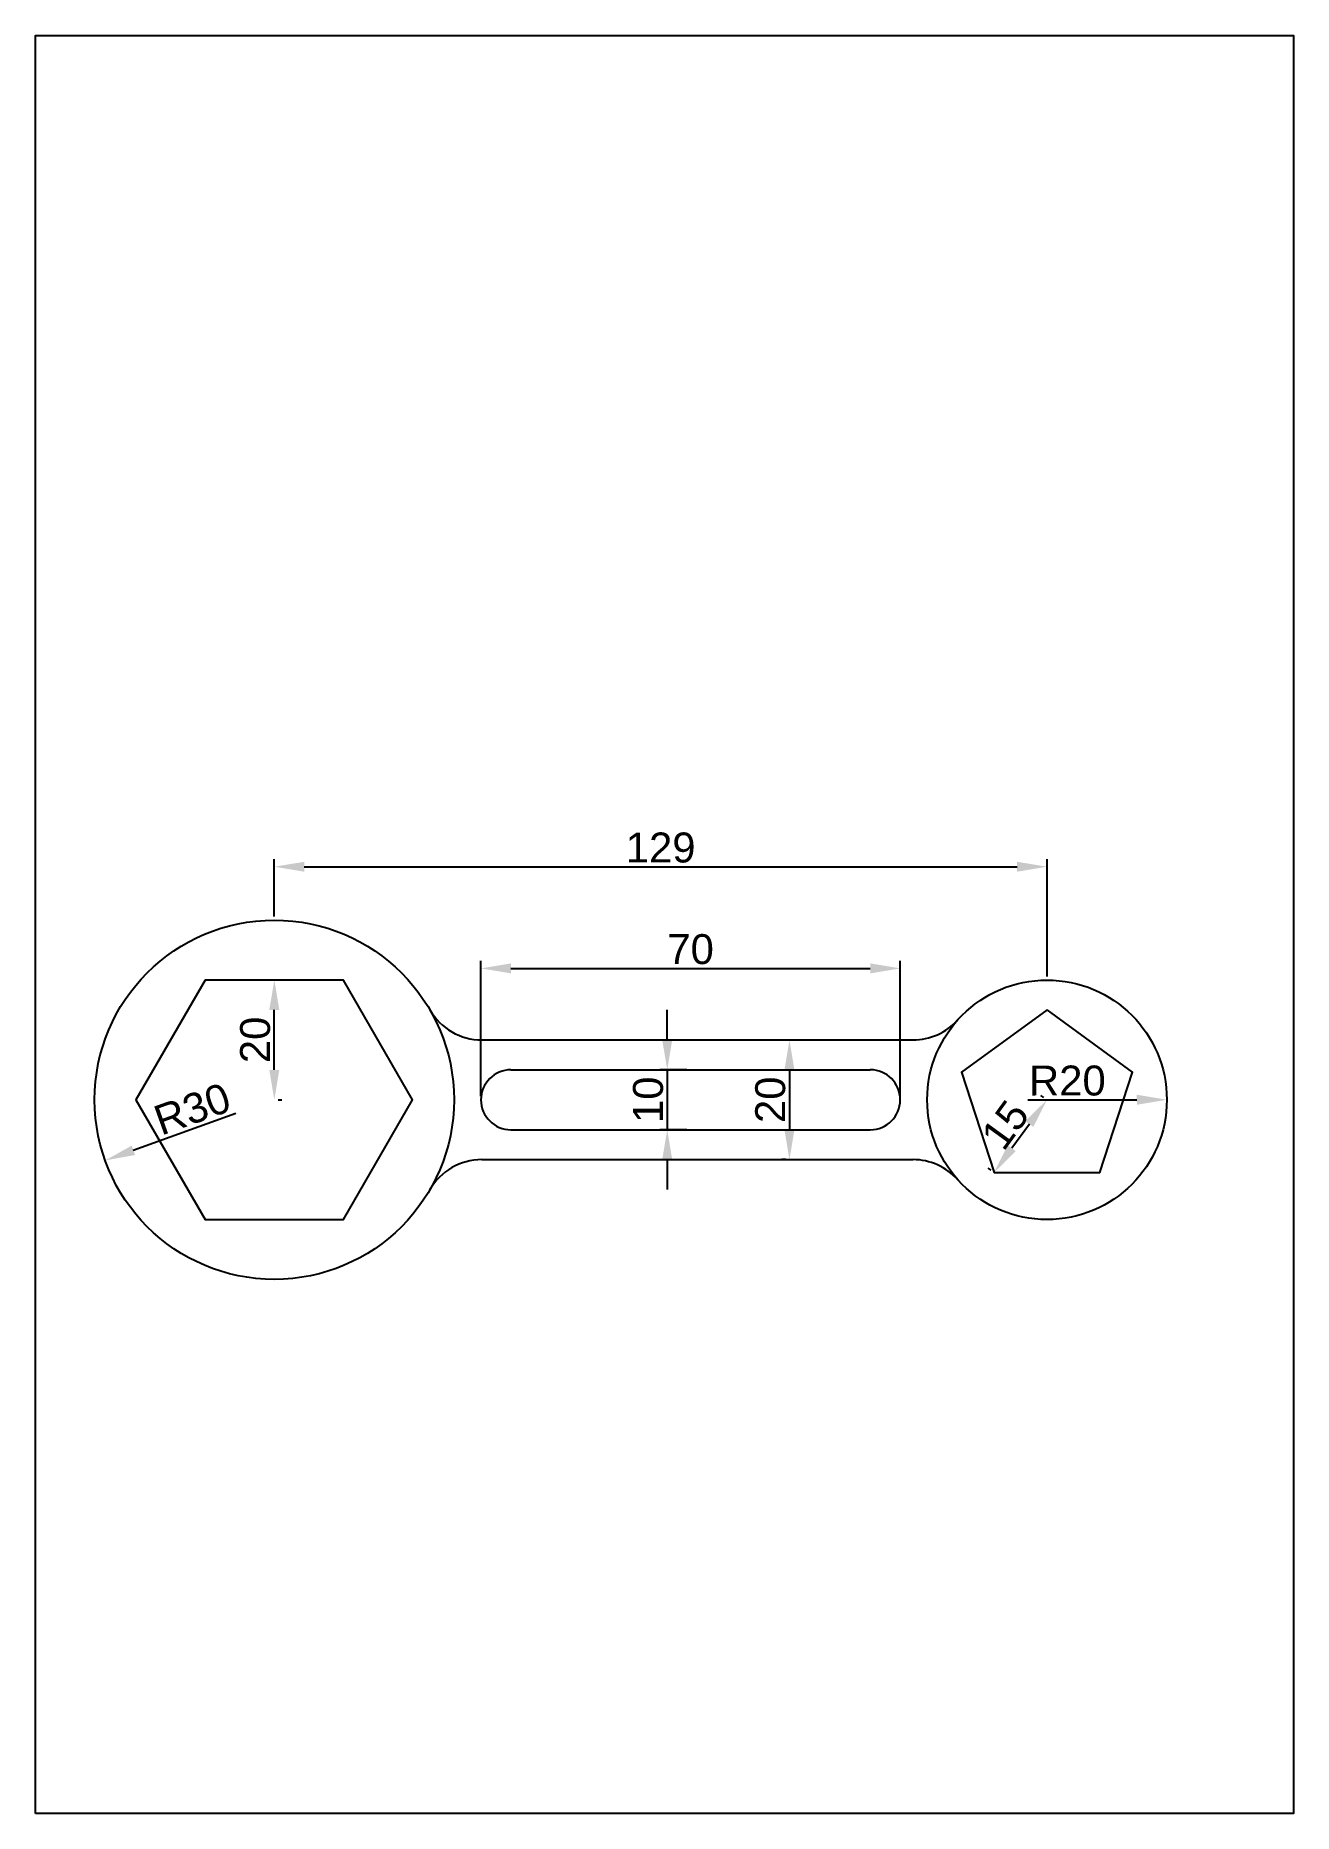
# Model space of a CAD drawing. Header units: millimetres. Extents: x 0 to 210, y 0 to 297.
import ezdxf

# ---------------------------------------------------------------- set-up
doc = ezdxf.new("R2010")
doc.units = ezdxf.units.MM
doc.styles.get("Standard").update_dxf_attribs({"font": 'arial.ttf'})
doc.dimstyles.new('gk', dxfattribs={"dimtxt": 5, "dimasz": 5, "dimexe": 1.25, "dimexo": 0.625, "dimtad": 1, "dimdec": 0, "dimtxsty": 'Standard', "dimcen": 2.5, "dimclrd": 2, "dimclre": 2, "dimclrt": 2, "dimadec": 0, "dimazin": 0, "dimtfac": 1, "dimtdec": 0, "dimtmove": 0, "dimatfit": 3, "dimfxl": 1, "dimarcsym": 0})

# ---------------------------------------------------------------- blocks, each defined once
blk = doc.blocks.new('*D1')
at = {"color": 2, "lineweight": -2, "transparency": 16777216}
for p, q in [((39.86, 149.84), (39.86, 159.4)), ((44.86, 158.15), (163.86, 158.15)), ((168.86, 139.84), (168.86, 159.4))]:
    blk.add_line(p, q, dxfattribs=at)
at = {"color": 2, "transparency": 16777216}
for points in [[(44.86, 158.98), (44.86, 157.32), (39.86, 158.15)], [(163.86, 158.98), (163.86, 157.32), (168.86, 158.15)]]:
    blk.add_solid(points, dxfattribs=at)
at = {"layer": 'Defpoints', "color": 0, "transparency": 16777216}
for p in [(168.86, 158.15), (39.86, 149.22), (168.86, 139.22)]:
    blk.add_point(p, dxfattribs=at)
at = {"color": 2, "transparency": 16777216, "insert": (104.36, 161.33), "char_height": 5, "attachment_point": 5}
blk.add_mtext('129', dxfattribs=at)
blk = doc.blocks.new('*D2')
at = {"color": 2, "lineweight": -2, "transparency": 16777216}
for p, q in [((74.36, 119.84), (74.36, 142.42)), ((79.36, 141.17), (139.36, 141.17)), ((144.36, 119.84), (144.36, 142.42))]:
    blk.add_line(p, q, dxfattribs=at)
at = {"color": 2, "transparency": 16777216}
for points in [[(79.36, 142), (79.36, 140.33), (74.36, 141.17)], [(139.36, 142), (139.36, 140.33), (144.36, 141.17)]]:
    blk.add_solid(points, dxfattribs=at)
at = {"layer": 'Defpoints', "color": 0, "transparency": 16777216}
for p in [(144.36, 141.17), (74.36, 119.22), (144.36, 119.22)]:
    blk.add_point(p, dxfattribs=at)
at = {"color": 2, "transparency": 16777216, "insert": (109.36, 144.35), "char_height": 5, "attachment_point": 5}
blk.add_mtext('70', dxfattribs=at)
blk = doc.blocks.new('*D3')
at = {"color": 2, "lineweight": -2, "transparency": 16777216}
for p, q in [((122.56, 129.22), (127.11, 129.22)), ((125.86, 124.22), (125.86, 114.22)), ((125.24, 109.22), (124.61, 109.22))]:
    blk.add_line(p, q, dxfattribs=at)
at = {"color": 2, "transparency": 16777216}
for points in [[(125.03, 124.22), (126.69, 124.22), (125.86, 129.22)], [(125.03, 114.22), (126.69, 114.22), (125.86, 109.22)]]:
    blk.add_solid(points, dxfattribs=at)
at = {"layer": 'Defpoints', "color": 0, "transparency": 16777216}
for p in [(121.94, 129.22), (125.86, 109.22), (125.86, 109.22)]:
    blk.add_point(p, dxfattribs=at)
at = {"color": 2, "transparency": 16777216, "insert": (122.68, 119.22), "char_height": 5, "attachment_point": 5, "rotation": 90}
blk.add_mtext('20', dxfattribs=at)
blk = doc.blocks.new('*D4')
at = {"color": 2, "lineweight": -2, "transparency": 16777216}
for p, q in [((105.46, 129.22), (105.46, 134.22)), ((108.73, 124.22), (104.21, 124.22)), ((105.46, 124.22), (105.46, 114.22)), ((108.73, 114.22), (104.21, 114.22)), ((105.46, 109.22), (105.46, 104.22))]:
    blk.add_line(p, q, dxfattribs=at)
at = {"color": 2, "transparency": 16777216}
for points in [[(104.62, 129.22), (106.29, 129.22), (105.46, 124.22)], [(104.62, 109.22), (106.29, 109.22), (105.46, 114.22)]]:
    blk.add_solid(points, dxfattribs=at)
at = {"layer": 'Defpoints', "color": 0, "transparency": 16777216}
for p in [(109.36, 124.22), (105.46, 114.22), (109.36, 114.22)]:
    blk.add_point(p, dxfattribs=at)
at = {"color": 2, "transparency": 16777216, "insert": (102.28, 119.22), "char_height": 5, "attachment_point": 5, "rotation": 90}
blk.add_mtext('10', dxfattribs=at)
blk = doc.blocks.new('*D6')
at = {"color": 2, "lineweight": -2, "transparency": 16777216}
blk.add_line((165.67, 119.22), (183.86, 119.22), dxfattribs=at)
at = {"color": 2, "transparency": 16777216}
blk.add_solid([(183.85, 120.06), (183.86, 118.39), (188.86, 119.22)], dxfattribs=at)
at = {"layer": 'Defpoints', "color": 0, "transparency": 16777216}
for p in [(168.86, 119.22), (188.86, 119.22)]:
    blk.add_point(p, dxfattribs=at)
at = {"color": 2, "transparency": 16777216, "insert": (172.26, 122.4), "char_height": 5, "attachment_point": 5, "rotation": 0.0154}
blk.add_mtext('R20', dxfattribs=at)
blk = doc.blocks.new('*D7')
at = {"color": 2, "lineweight": -2, "transparency": 16777216}
blk.add_line((33.44, 116.92), (16.32, 110.77), dxfattribs=at)
at = {"color": 2, "transparency": 16777216}
blk.add_solid([(16.04, 111.56), (16.61, 109.99), (11.62, 109.09)], dxfattribs=at)
at = {"layer": 'Defpoints', "color": 0, "transparency": 16777216}
for p in [(39.86, 119.22), (11.62, 109.09)]:
    blk.add_point(p, dxfattribs=at)
at = {"color": 2, "transparency": 16777216, "insert": (26.16, 117.68), "char_height": 5, "attachment_point": 5, "rotation": 19.7436}
blk.add_mtext('R30', dxfattribs=at)
blk = doc.blocks.new('*D8')
at = {"color": 2, "lineweight": -2, "transparency": 16777216}
for p, q in [((168.35, 119.59), (167.84, 119.95)), ((165.92, 115.17), (162.98, 111.13)), ((159.53, 107.45), (159.03, 107.82))]:
    blk.add_line(p, q, dxfattribs=at)
at = {"color": 2, "transparency": 16777216}
for points in [[(165.24, 115.66), (166.59, 114.68), (168.86, 119.22)], [(162.3, 111.62), (163.65, 110.64), (160.04, 107.08)]]:
    blk.add_solid(points, dxfattribs=at)
at = {"layer": 'Defpoints', "color": 0, "transparency": 16777216}
for p in [(168.86, 119.22), (160.04, 107.08), (160.04, 107.08)]:
    blk.add_point(p, dxfattribs=at)
at = {"color": 2, "transparency": 16777216, "insert": (161.88, 115.02), "char_height": 5, "attachment_point": 5, "rotation": 54}
blk.add_mtext('15', dxfattribs=at)
blk = doc.blocks.new('*D9')
at = {"color": 2, "lineweight": -2, "transparency": 16777216}
for p, q in [((39.23, 139.22), (38.61, 139.22)), ((39.86, 124.22), (39.86, 134.22)), ((40.48, 119.22), (41.11, 119.22))]:
    blk.add_line(p, q, dxfattribs=at)
at = {"color": 2, "transparency": 16777216}
for points in [[(39.02, 134.22), (40.69, 134.22), (39.86, 139.22)], [(39.02, 124.22), (40.69, 124.22), (39.86, 119.22)]]:
    blk.add_solid(points, dxfattribs=at)
at = {"layer": 'Defpoints', "color": 0, "transparency": 16777216}
for p in [(39.86, 139.22), (39.86, 139.22), (39.86, 119.22)]:
    blk.add_point(p, dxfattribs=at)
at = {"color": 2, "transparency": 16777216, "insert": (36.68, 129.22), "char_height": 5, "attachment_point": 5, "rotation": 90}
blk.add_mtext('20', dxfattribs=at)

msp = doc.modelspace()

# ---------------------------------------------------------------- linework, layer by layer
for p, q in [((39.86, 149.22), (39.86, 149.22)), ((74.5, 129.22), (146.49, 129.22)), ((79.36, 124.22), (139.36, 124.22)), ((79.36, 124.22), (139.36, 124.22)), ((74.36, 119.22), (74.36, 119.22)), ((144.36, 119.22), (144.36, 119.22)), ((79.36, 114.22), (139.36, 114.22)), ((74.5, 109.22), (146.49, 109.22))]:
    msp.add_line(p, q)
for points in [[(0, 0), (0, 297), (210, 297), (210, 0), (0, 0)], [(28.31, 139.22), (16.76, 119.22), (28.31, 99.22), (51.4, 99.22), (62.95, 119.22), (51.4, 139.22)], [(168.86, 134.22), (154.59, 123.85), (160.04, 107.08), (177.67, 107.08), (183.12, 123.85)]]:
    msp.add_lwpolyline(points, close=True)
for centre, radius in [((39.86, 119.22), 30), ((168.86, 119.22), 20)]:
    msp.add_circle(centre, radius)
for centre, radius, start, end in [((74.5, 139.22), 10, 210, 270), ((146.49, 139.22), 10, 270, 318.1897), ((79.36, 119.22), 5, 90, 180), ((139.36, 119.22), 5, 0, 90), ((79.36, 119.22), 5, 180, 270), ((139.36, 119.22), 5, 270, 0), ((74.5, 99.22), 10, 90, 150), ((146.49, 99.22), 10, 41.8103, 90)]:
    msp.add_arc(centre, radius, start, end)

# ---------------------------------------------------------------- dimensions: what is measured, and where the dimension line sits
for base, p1, p2, picture, middle in [((168.86, 158.15), (39.86, 149.22), (168.86, 139.22), '*D1', (104.36, 161.33)), ((144.36, 141.17), (74.36, 119.22), (144.36, 119.22), '*D2', (109.36, 144.35))]:
    dim = msp.add_linear_dim(base=base, p1=p1, p2=p2, dimstyle='gk')
    dim.commit()
    dim.dimension.update_dxf_attribs({"geometry": picture, "text_midpoint": middle})
for base, p1, p2, picture, middle in [((39.86, 139.22), (39.86, 119.22), (39.86, 139.22), '*D9', (36.68, 129.22)), ((105.46, 114.22), (109.36, 124.22), (109.36, 114.22), '*D4', (102.28, 119.22)), ((125.86, 109.22), (121.94, 129.22), (125.86, 109.22), '*D3', (122.68, 119.22))]:
    dim = msp.add_linear_dim(base=base, p1=p1, p2=p2, angle=90, dimstyle='gk')
    dim.commit()
    dim.dimension.update_dxf_attribs({"geometry": picture, "text_midpoint": middle})
for center, mpoint, picture, middle in [((168.86, 119.22), (188.86, 119.22), '*D6', (172.26, 119.22)), ((39.86, 119.22), (11.62, 109.09), '*D7', (27.23, 114.69))]:
    dim = msp.add_radius_dim(center=center, mpoint=mpoint, dimstyle='gk')
    dim.commit()
    dim.dimension.update_dxf_attribs({"geometry": picture, "text_midpoint": middle, "dimtype": 164})
dim = msp.add_aligned_dim(p1=(168.86, 119.22), p2=(160.04, 107.08), distance=0, dimstyle='gk')
dim.commit()
dim.dimension.update_dxf_attribs({"geometry": '*D8', "text_midpoint": (161.88, 115.02)})

doc.saveas('drawing.dxf')
